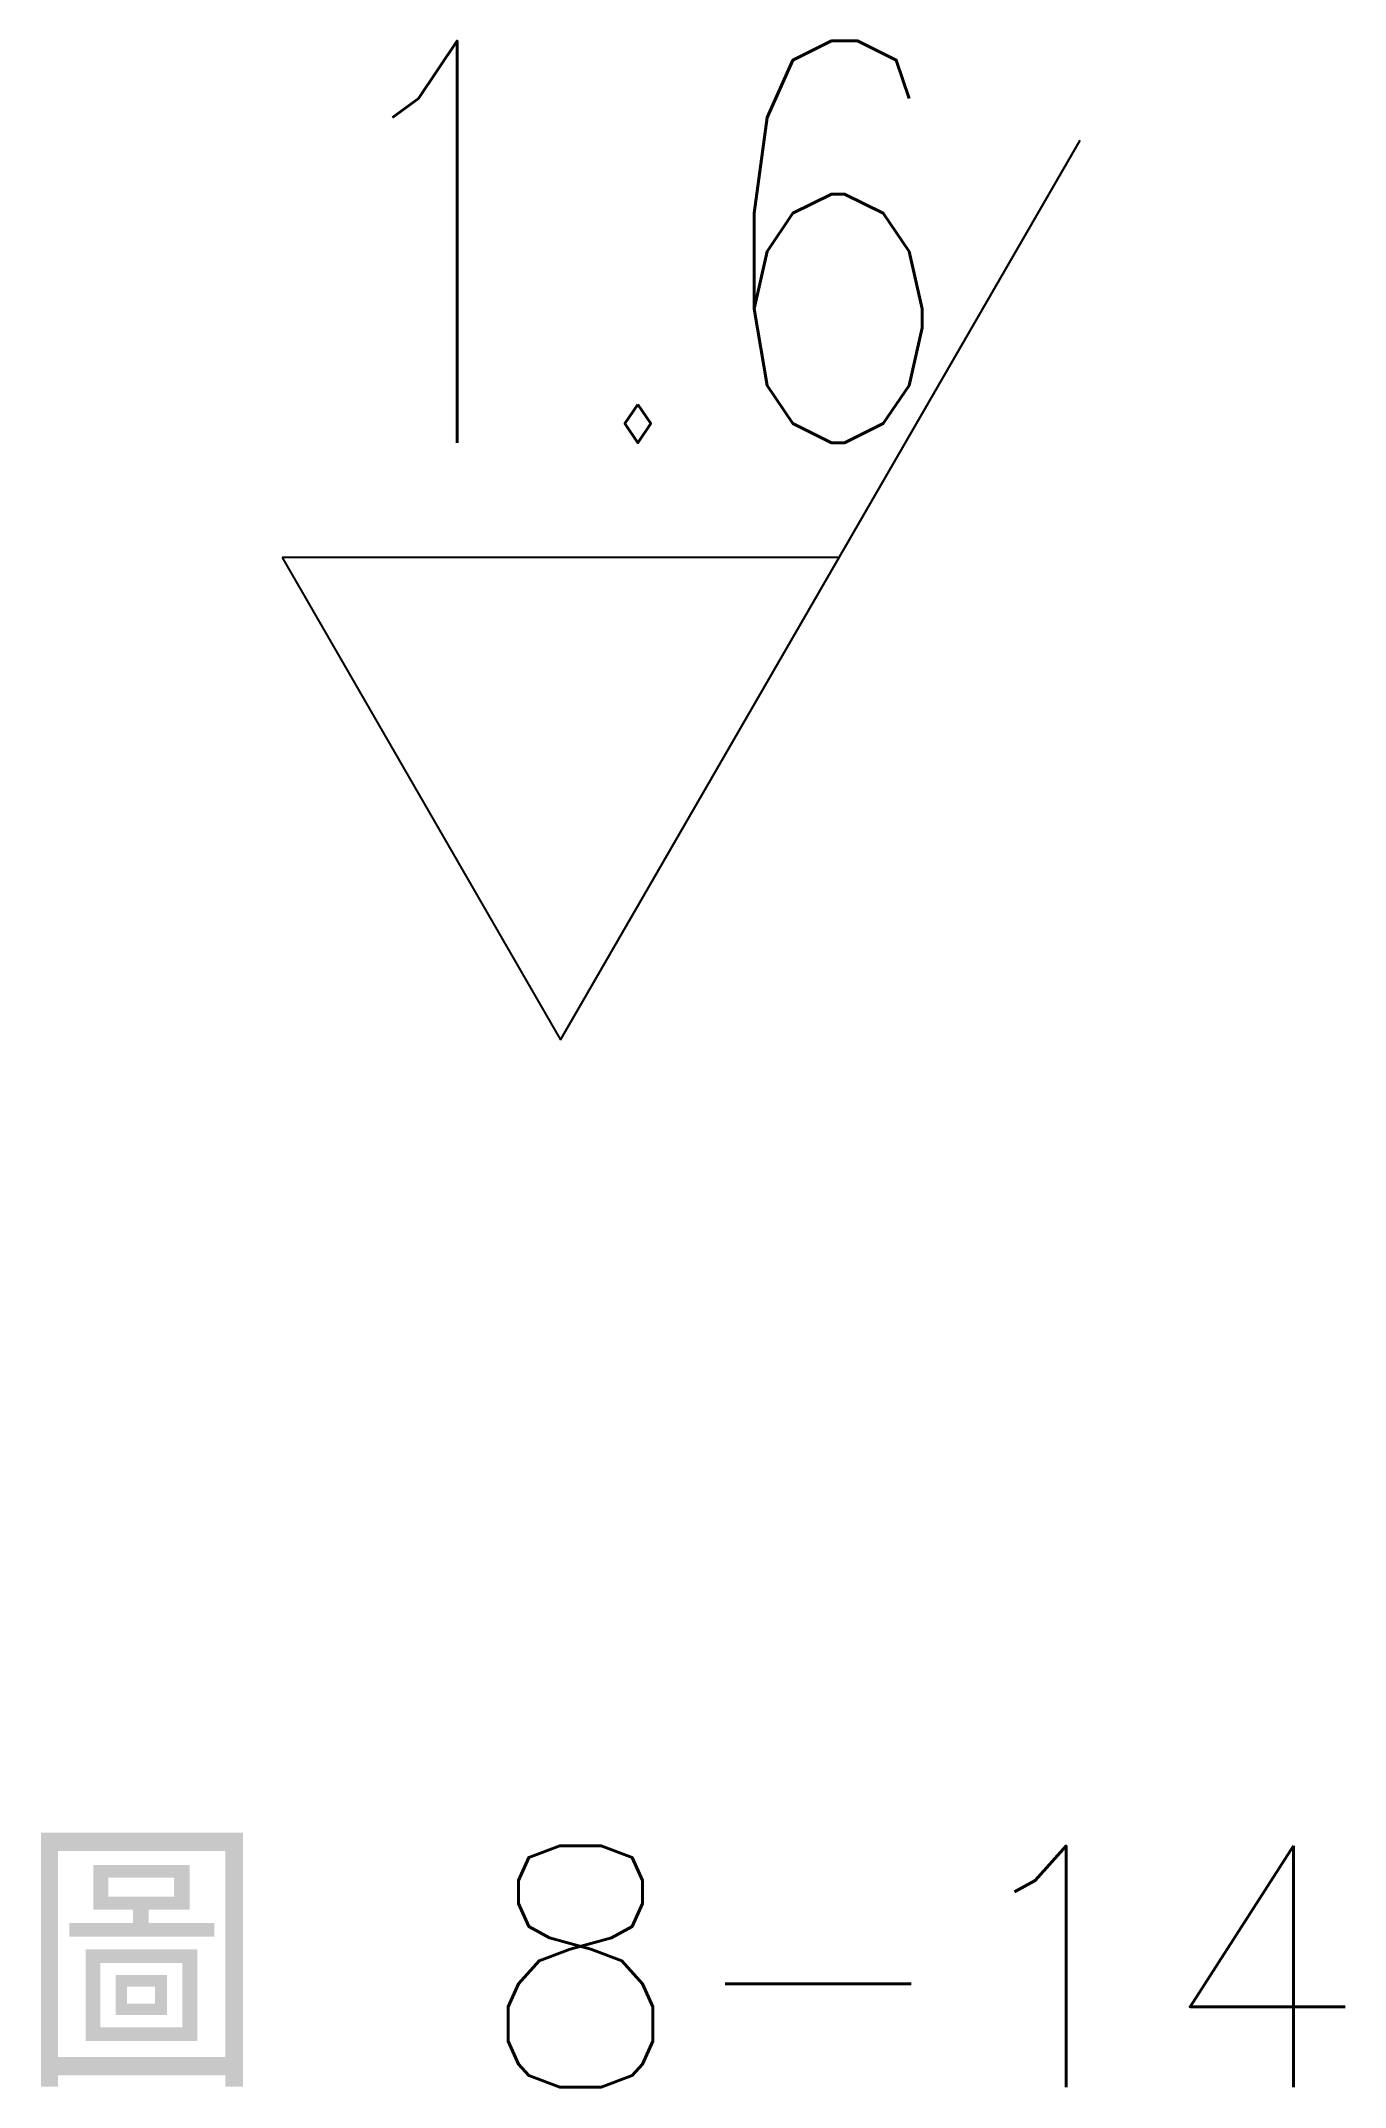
# Model space of a CAD drawing. Extents: x 417.3 to 433.6, y 173.6 to 199.
import ezdxf

# ---------------------------------------------------------------- set-up
doc = ezdxf.new("R2010")
doc.units = 0
doc.layers.get('0').update_dxf_attribs({"color": 3, "linetype": 'CONTINUOUS'})
doc.layers.add('輪廓線', color=7, linetype='CONTINUOUS')
doc.styles.add('CNS1', font='txt.shx', dxfattribs={"height": 3, "bigfont": 'chineset.shx'})

msp = doc.modelspace()

# ---------------------------------------------------------------- linework, layer by layer
for p, q in [((423.816, 186.607), (430.28, 197.803)), ((420.352, 192.607), (423.816, 186.607)), ((427.28, 192.607), (420.352, 192.607))]:
    msp.add_line(p, q)

# ---------------------------------------------------------------- texts
at = {"style": 'CNS1', "width": 0.75}
msp.add_text('1.6', height=5, dxfattribs=at).set_placement((420.76, 194.036))
at = {"layer": '輪廓線', "style": 'CNS1'}
msp.add_text('圖 8-14', height=3, dxfattribs=at).set_placement((417.103, 173.576))

doc.saveas('drawing.dxf')
